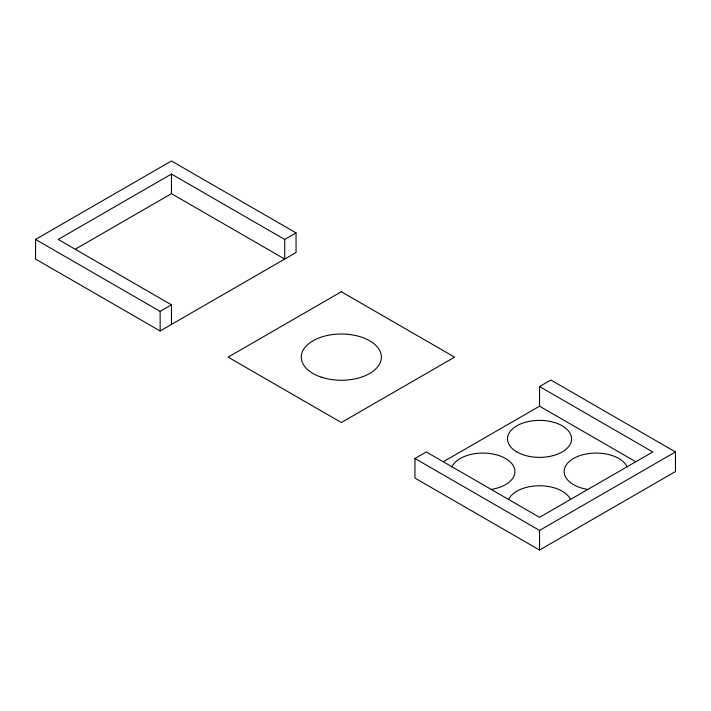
<?xml version="1.0" encoding="UTF-8"?>
<svg xmlns="http://www.w3.org/2000/svg" width="711" height="711" viewBox="0 0 711 711"><rect width="100%" height="100%" fill="white"/><g stroke="black" fill="none" stroke-linecap="round" stroke-linejoin="round"><path stroke-width="1.07" d="M35.55 239.438L171.458 160.97L296.043 232.897L296.043 252.512L160.135 330.979L35.55 259.053L35.55 239.438L160.135 311.365L171.458 304.823L171.458 324.438M296.043 232.897L284.711 239.438L171.458 174.044L58.204 239.438L171.458 304.823M75.482 249.081L171.458 193.668L284.711 259.053L284.711 239.438M539.542 386.562L550.865 380.021L675.45 451.947L675.45 471.562L539.542 550.03L414.957 478.103L414.957 458.488L426.289 451.947L539.542 517.332L652.796 451.947L539.542 386.562L539.542 406.177L635.518 461.59M443.566 461.59L539.542 406.177M414.957 458.488L539.542 530.415L675.45 451.947M539.542 530.415L539.542 550.03M171.458 174.044L171.458 193.668M160.135 311.365L160.135 330.979M451.974 466.78A32.031 18.495 0 0 1 505.565 458.488A32.031 18.495 0 0 1 491.203 489.426M508.596 499.469A32.031 18.495 0 0 1 539.542 485.764A32.031 18.495 0 0 1 570.489 499.469M587.881 489.426A32.031 18.495 0 0 1 573.519 458.488A32.031 18.495 0 0 1 627.111 466.78M341.342 291.75L228.089 357.135L341.342 422.521L454.596 357.135L341.342 291.75M321.319 377.159A40.038 23.116 0 0 0 381.389 357.135A40.038 23.116 0 0 0 321.319 337.112A40.038 23.116 0 0 0 321.319 377.159M516.888 451.947A32.031 18.495 0 0 0 570.489 443.655A32.031 18.495 0 0 0 531.25 421.01A32.031 18.495 0 0 0 516.888 451.947"/></g></svg>
